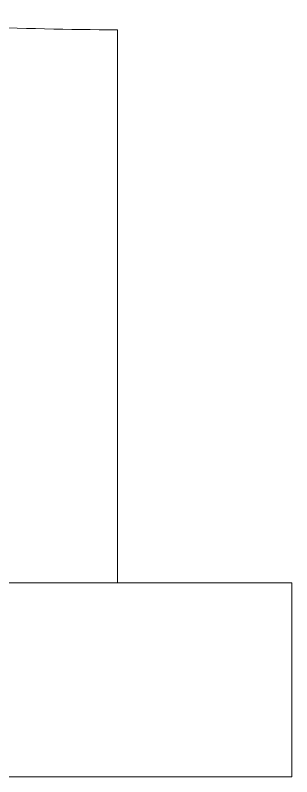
# Model space of a CAD drawing. Header units: inches. Extents: x -39 to 39, y -10 to 72.5.
# Drawn here: x 24.73 to 39, y -10 to 29.25 of the extents above; entities that cross this region are included whole.
import ezdxf

# ---------------------------------------------------------------- set-up
doc = ezdxf.new("R2010")
doc.units = ezdxf.units.IN
doc.header["$MEASUREMENT"] = 0
doc.layers.add('1', color=7, linetype='Continuous')

msp = doc.modelspace()

# ---------------------------------------------------------------- linework, layer by layer
at = {"color": 7, "linetype": 'Continuous', "lineweight": 5}
for p, q in [((30, 0), (30, 28.5)), ((-30, 0), (30, 0))]:
    msp.add_line(p, q, dxfattribs=at)
msp.add_arc((30, 178.865), 150.365, 264.275, 270.00019, dxfattribs=at)
at = {"layer": '1', "color": 7, "linetype": 'Continuous', "lineweight": 5}
for p, q in [((39, 0), (30, 0)), ((39, 0), (39, -10)), ((-39, -10), (39, -10))]:
    msp.add_line(p, q, dxfattribs=at)

doc.saveas('drawing.dxf')
